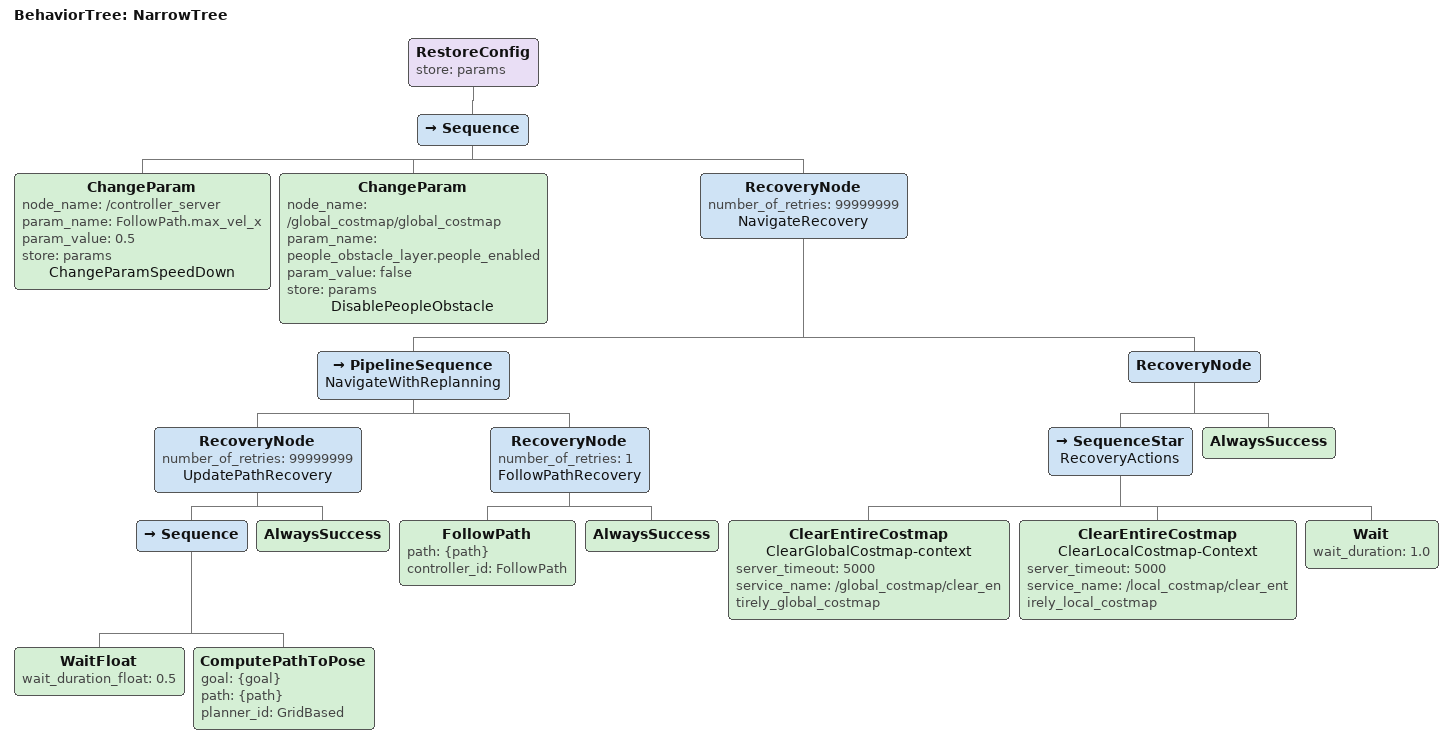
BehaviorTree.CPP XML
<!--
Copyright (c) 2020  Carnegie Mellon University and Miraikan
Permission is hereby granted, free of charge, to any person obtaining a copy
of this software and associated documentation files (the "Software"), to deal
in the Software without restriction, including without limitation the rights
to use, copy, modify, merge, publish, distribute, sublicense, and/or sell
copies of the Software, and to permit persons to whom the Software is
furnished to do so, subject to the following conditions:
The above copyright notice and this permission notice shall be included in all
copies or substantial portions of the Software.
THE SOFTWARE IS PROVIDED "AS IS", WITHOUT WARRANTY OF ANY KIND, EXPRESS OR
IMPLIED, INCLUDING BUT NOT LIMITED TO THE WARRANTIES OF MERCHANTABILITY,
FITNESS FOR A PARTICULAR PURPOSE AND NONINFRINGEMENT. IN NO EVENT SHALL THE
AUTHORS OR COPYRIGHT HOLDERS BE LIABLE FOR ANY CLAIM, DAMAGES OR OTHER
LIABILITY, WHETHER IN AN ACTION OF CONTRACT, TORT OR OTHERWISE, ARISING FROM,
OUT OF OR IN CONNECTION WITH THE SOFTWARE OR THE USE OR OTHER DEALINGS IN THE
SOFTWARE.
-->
<?xml version="1.0" encoding="utf-8"?>

<!--
    This Behavior Tree replans the global path periodically at 1 Hz and it also has
    recovery actions.
-->

<root main_tree_to_execute="NarrowTree">
  <BehaviorTree ID="NarrowTree">
    <RestoreConfig store="params">
	  <Sequence>
	    <ChangeParam node_name="/controller_server"
			 param_name="FollowPath.max_vel_x"
			 param_value="0.5" store="params" name="ChangeParamSpeedDown"/>

	    <ChangeParam node_name="/global_costmap/global_costmap"
			 param_name="people_obstacle_layer.people_enabled"
			 param_value="false" store="params" name="DisablePeopleObstacle"/>

	    <RecoveryNode number_of_retries="99999999" name="NavigateRecovery">
	      <PipelineSequence name="NavigateWithReplanning">
		<!-- Not using RateController, so that the robot can keep trying to find the initial/updated path -->
		<RecoveryNode number_of_retries="99999999" name="UpdatePathRecovery">
		  <Sequence>
		    <WaitFloat wait_duration_float="0.5"/>
		    <ComputePathToPose goal="{goal}" path="{path}" planner_id="GridBased" />
		  </Sequence>
		  <AlwaysSuccess/>
		</RecoveryNode>
		<RecoveryNode number_of_retries="1" name="FollowPathRecovery">
		  <FollowPath path="{path}" controller_id="FollowPath" />
		  <AlwaysSuccess/>
		</RecoveryNode>
	      </PipelineSequence>
	      <RecoveryNode>
		<SequenceStar name="RecoveryActions">
		  <ClearEntireCostmap name="ClearGlobalCostmap-context" server_timeout="5000"
                                      service_name="/global_costmap/clear_entirely_global_costmap"/>
		  <ClearEntireCostmap name="ClearLocalCostmap-Context" server_timeout="5000"
				      service_name="/local_costmap/clear_entirely_local_costmap"/>
		  <Wait wait_duration="1.0"/>
		</SequenceStar>
		<AlwaysSuccess/>
	      </RecoveryNode>
	    </RecoveryNode>
	  </Sequence>
    </RestoreConfig>
  </BehaviorTree>
</root>
